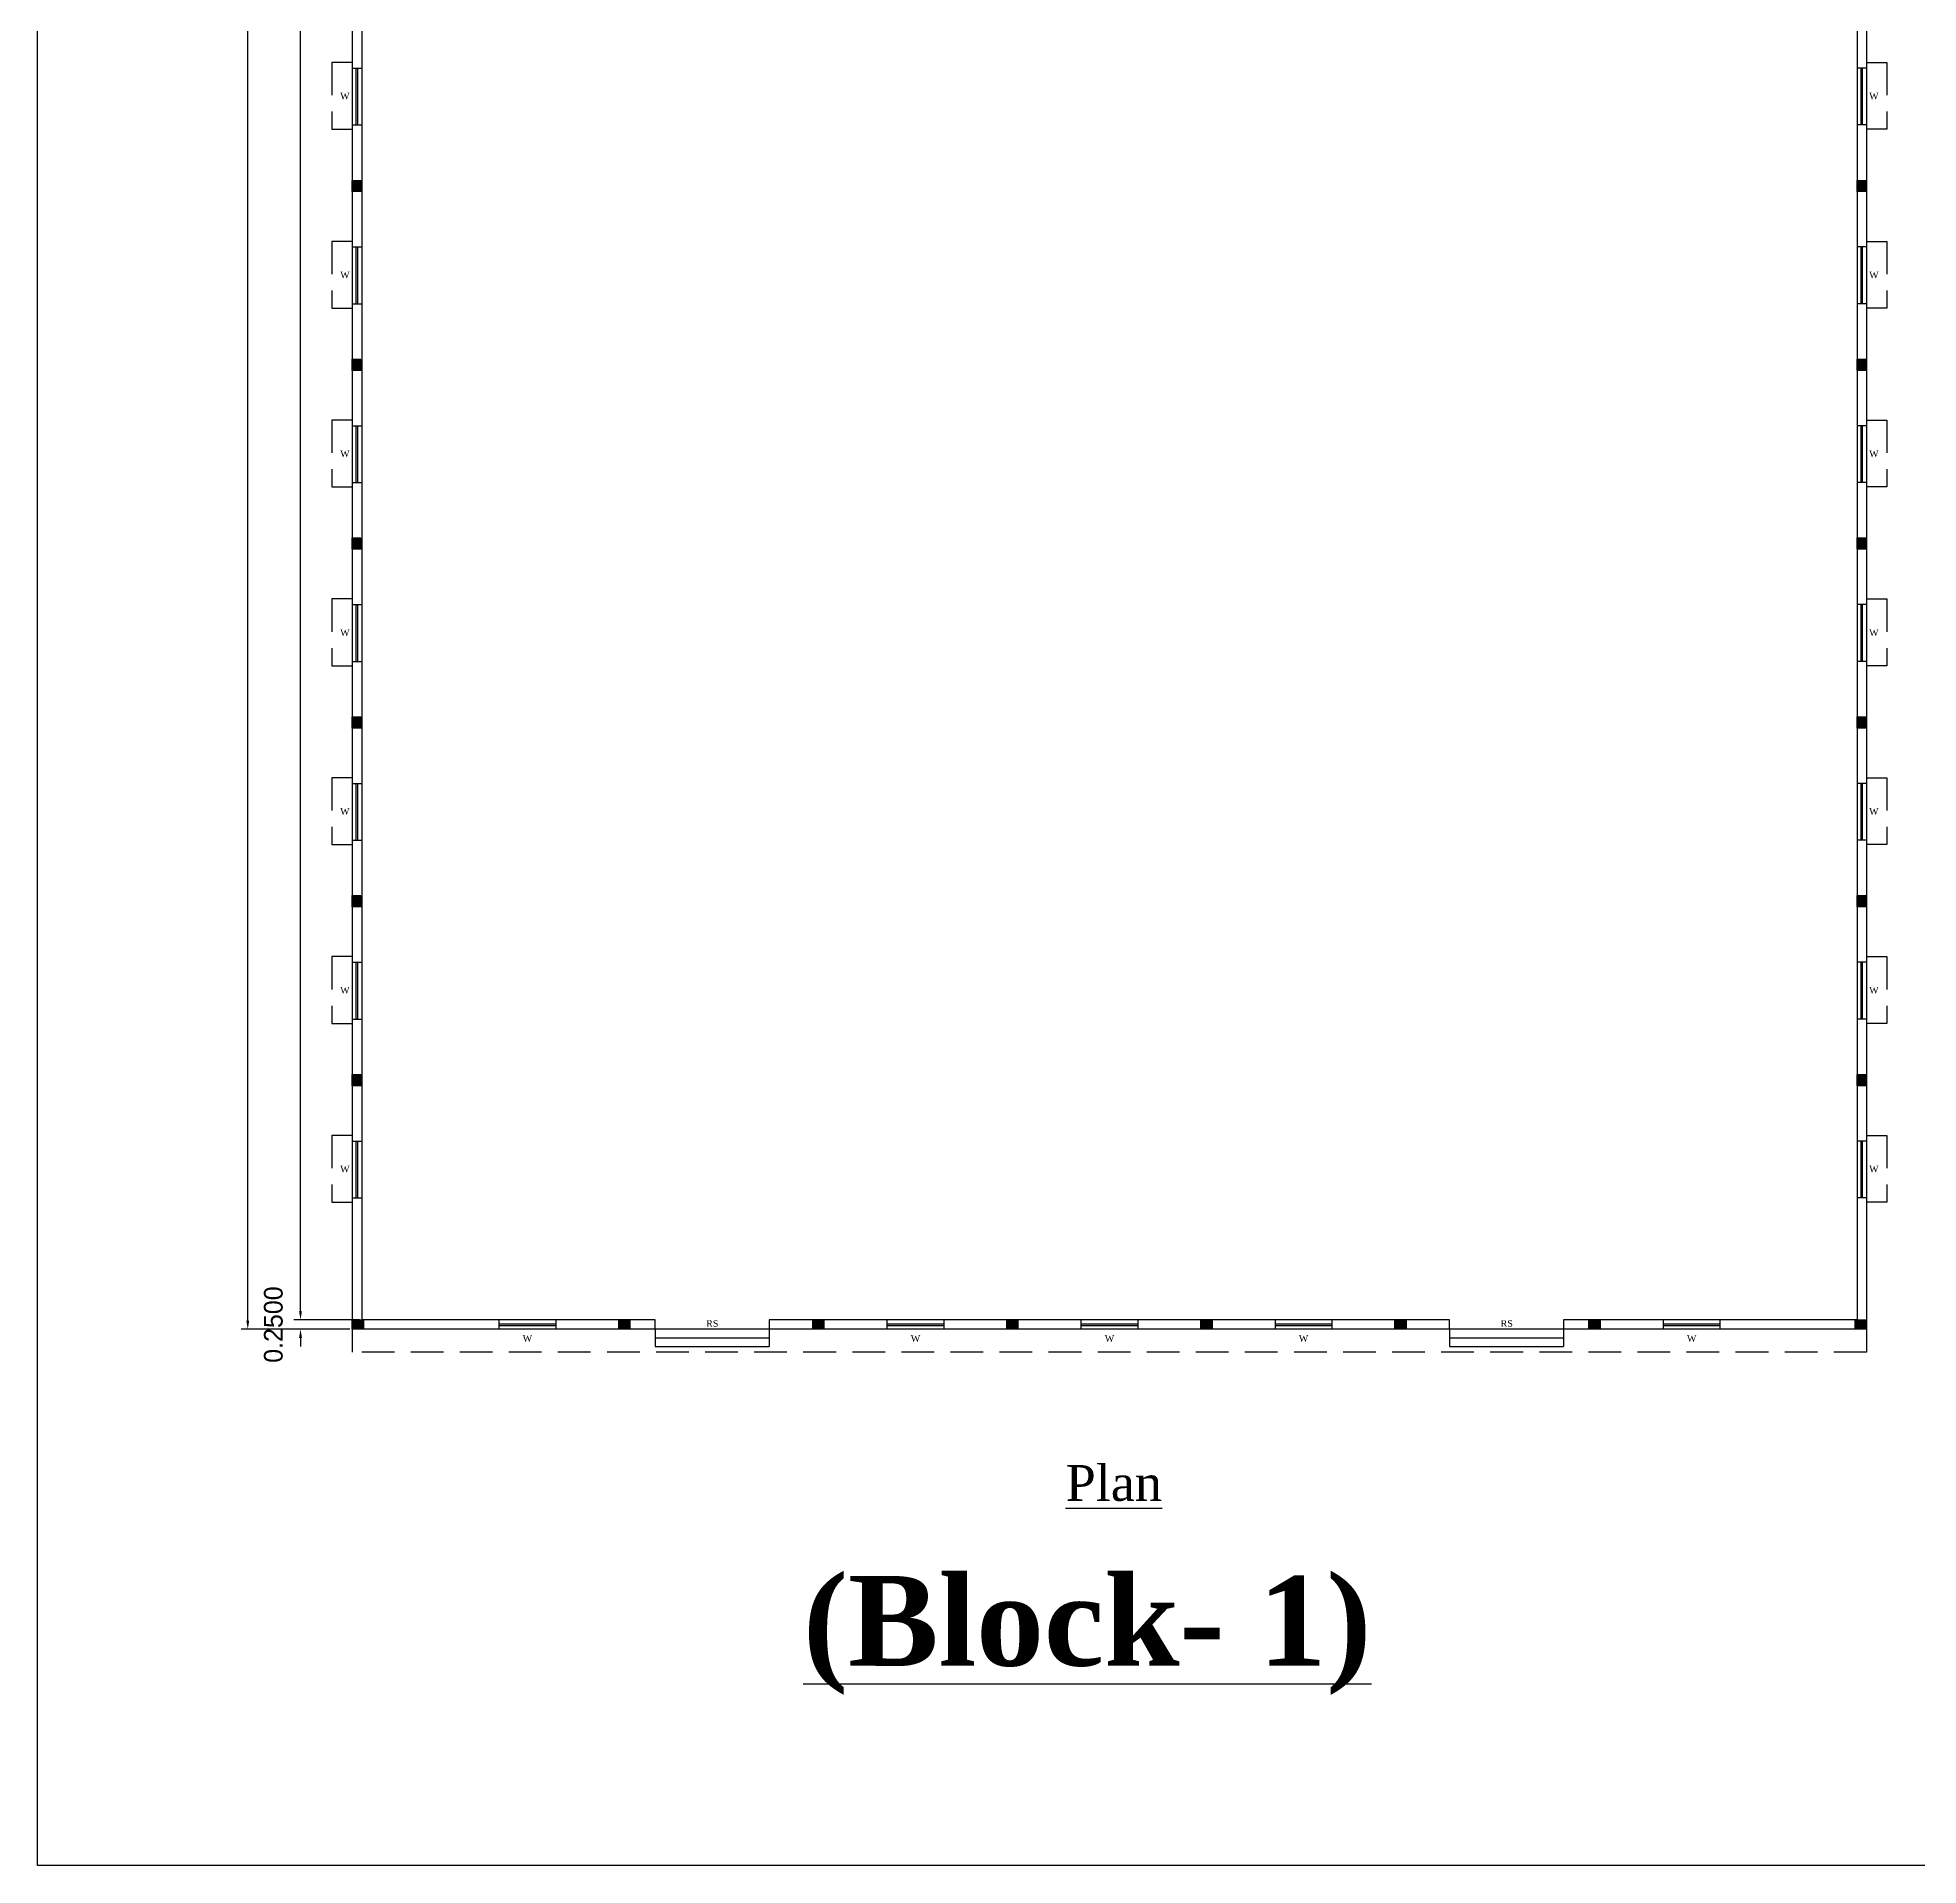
# Model space of a CAD drawing. Header units: metres. Extents: x 0 to 1012, y 0 to 496.
# Drawn here: x 620.1 to 670.4, y 152.8 to 201.7 of the extents above; entities that cross this region are included whole.
import ezdxf

# ---------------------------------------------------------------- set-up
doc = ezdxf.new("R2010")
doc.units = ezdxf.units.M
doc.header["$LTSCALE"] = 3.5
doc.header["$MEASUREMENT"] = 0
doc.linetypes.add('HIDDEN', pattern=[0.375, 0.25, -0.125])
doc.layers.get('0').update_dxf_attribs({"linetype": 'CONTINUOUS'})
doc.layers.get('DEFPOINTS').update_dxf_attribs({"linetype": 'CONTINUOUS'})
doc.styles.add('RomanS', font='romans.shx')
doc.dimstyles.get("Standard").update_dxf_attribs({"dimtxt": 0.18, "dimasz": 0.18, "dimexe": 0.18, "dimexo": 0.0625, "dimgap": 0.09, "dimtad": 0, "dimtih": 1, "dimtoh": 1, "dimdec": 4, "dimzin": 0, "dimdsep": 46, "dimtxsty": 'Standard', "dimcen": 0.09, "dimadec": 0, "dimazin": 0, "dimtfac": 1, "dimtdec": 4, "dimtofl": 0, "dimtmove": 0, "dimatfit": 3, "dimfxl": 0, "dimtolj": 1, "dimtzin": 0, "dimarcsym": 0})

# ---------------------------------------------------------------- blocks, each defined once
blk = doc.blocks.new('*D82')
at = {"color": 0, "lineweight": -2}
for p, q in [((628.468, 242.628), (625.554, 242.628)), ((625.734, 242.398), (625.734, 207.811)), ((625.734, 167.378), (625.734, 201.965)), ((628.468, 167.148), (625.554, 167.148))]:
    blk.add_line(p, q, dxfattribs=at)
at = {"color": 0}
for points in [[(625.696, 242.398), (625.772, 242.398), (625.734, 242.628)], [(625.696, 167.378), (625.772, 167.378), (625.734, 167.148)]]:
    blk.add_solid(points, dxfattribs=at)
at = {"layer": 'DEFPOINTS', "color": 0}
for p in [(628.53, 242.628), (625.734, 167.148), (628.53, 167.148)]:
    blk.add_point(p, dxfattribs=at)
at = {"color": 0, "insert": (625.734, 204.888), "char_height": 1, "attachment_point": 5, "rotation": 90}
blk.add_mtext('\\A1;75.4800', dxfattribs=at)
blk = doc.blocks.new('*D83')
at = {"color": 0, "lineweight": -2}
for p, q in [((628.768, 242.398), (626.965, 242.398)), ((627.145, 242.168), (627.145, 206.321)), ((627.145, 167.628), (627.145, 203.475)), ((628.718, 167.398), (626.965, 167.398))]:
    blk.add_line(p, q, dxfattribs=at)
at = {"color": 0}
for points in [[(627.106, 242.168), (627.183, 242.168), (627.145, 242.398)], [(627.106, 167.628), (627.183, 167.628), (627.145, 167.398)]]:
    blk.add_solid(points, dxfattribs=at)
at = {"layer": 'DEFPOINTS', "color": 0}
for p in [(627.145, 242.398), (628.83, 242.398), (628.78, 167.398)]:
    blk.add_point(p, dxfattribs=at)
at = {"color": 0, "insert": (627.145, 204.898), "char_height": 0.5, "attachment_point": 5, "rotation": 90}
blk.add_mtext('\\A1;75.0000', dxfattribs=at)
blk = doc.blocks.new('*D85')
at = {"color": 0, "lineweight": -2}
for p, q in [((627.145, 167.628), (627.145, 167.858)), ((628.718, 167.398), (626.965, 167.398)), ((628.468, 167.148), (626.965, 167.148)), ((627.145, 166.918), (627.145, 166.688))]:
    blk.add_line(p, q, dxfattribs=at)
at = {"color": 0}
for points in [[(627.106, 167.628), (627.183, 167.628), (627.145, 167.398)], [(627.106, 166.918), (627.183, 166.918), (627.145, 167.148)]]:
    blk.add_solid(points, dxfattribs=at)
at = {"layer": 'DEFPOINTS', "color": 0}
for p in [(627.145, 167.148), (628.53, 167.148), (628.78, 167.398)]:
    blk.add_point(p, dxfattribs=at)
at = {"color": 0, "insert": (626.42, 167.273), "char_height": 0.5, "attachment_point": 5, "rotation": 90}
blk.add_mtext('\\A1;0.2500', dxfattribs=at)

msp = doc.modelspace()

# ---------------------------------------------------------------- hatches: boundary and pattern name
h = msp.add_hatch(color=256)
h.dxf.hatch_style = 1
h.paths.add_polyline_path([(628.78031, 197.57416), (628.78031, 197.87416), (628.53031, 197.87416), (628.53031, 197.57416)])
h = msp.add_hatch(color=256)
h.dxf.hatch_style = 1
h.paths.add_polyline_path([(669.03031, 197.57416), (669.03031, 197.87416), (668.78031, 197.87416), (668.78031, 197.57416)])
h = msp.add_hatch(color=256)
h.dxf.hatch_style = 1
h.paths.add_polyline_path([(628.78031, 192.79166), (628.78031, 193.09166), (628.53031, 193.09166), (628.53031, 192.79166)])
h = msp.add_hatch(color=256)
h.dxf.hatch_style = 1
h.paths.add_polyline_path([(669.03031, 192.79166), (669.03031, 193.09166), (668.78031, 193.09166), (668.78031, 192.79166)])
h = msp.add_hatch(color=256)
h.dxf.hatch_style = 1
h.paths.add_polyline_path([(628.78031, 188.00916), (628.78031, 188.30916), (628.53031, 188.30916), (628.53031, 188.00916)])
h = msp.add_hatch(color=256)
h.dxf.hatch_style = 1
h.paths.add_polyline_path([(669.03031, 188.00916), (669.03031, 188.30916), (668.78031, 188.30916), (668.78031, 188.00916)])
h = msp.add_hatch(color=256)
h.dxf.hatch_style = 1
h.paths.add_polyline_path([(628.78031, 183.22666), (628.78031, 183.52666), (628.53031, 183.52666), (628.53031, 183.22666)])
h = msp.add_hatch(color=256)
h.dxf.hatch_style = 1
h.paths.add_polyline_path([(669.03031, 183.22666), (669.03031, 183.52666), (668.78031, 183.52666), (668.78031, 183.22666)])
h = msp.add_hatch(color=256)
h.dxf.hatch_style = 1
h.paths.add_polyline_path([(628.78031, 178.44416), (628.78031, 178.74416), (628.53031, 178.74416), (628.53031, 178.44416)])
h = msp.add_hatch(color=256)
h.dxf.hatch_style = 1
h.paths.add_polyline_path([(669.03031, 178.44416), (669.03031, 178.74416), (668.78031, 178.74416), (668.78031, 178.44416)])
h = msp.add_hatch(color=256)
h.dxf.hatch_style = 1
h.paths.add_polyline_path([(628.78031, 173.66166), (628.78031, 173.96166), (628.53031, 173.96166), (628.53031, 173.66166)])
h = msp.add_hatch(color=256)
h.dxf.hatch_style = 1
h.paths.add_polyline_path([(669.03031, 173.66166), (669.03031, 173.96166), (668.78031, 173.96166), (668.78031, 173.66166)])
h = msp.add_hatch(color=256)
h.dxf.hatch_style = 1
h.paths.add_polyline_path([(628.83031, 167.39791), (628.53031, 167.39791), (628.53031, 167.14791), (628.83031, 167.14791)])
h = msp.add_hatch(color=256)
h.dxf.hatch_style = 1
h.paths.add_polyline_path([(635.95531, 167.39791), (635.65531, 167.39791), (635.65531, 167.14791), (635.95531, 167.14791)])
h = msp.add_hatch(color=256)
h.dxf.hatch_style = 1
h.paths.add_polyline_path([(641.14531, 167.39791), (640.84531, 167.39791), (640.84531, 167.14791), (641.14531, 167.14791)])
h = msp.add_hatch(color=256)
h.dxf.hatch_style = 1
h.paths.add_polyline_path([(646.33531, 167.39791), (646.03531, 167.39791), (646.03531, 167.14791), (646.33531, 167.14791)])
h = msp.add_hatch(color=256)
h.dxf.hatch_style = 1
h.paths.add_polyline_path([(651.52531, 167.39791), (651.22531, 167.39791), (651.22531, 167.14791), (651.52531, 167.14791)])
h = msp.add_hatch(color=256)
h.dxf.hatch_style = 1
h.paths.add_polyline_path([(656.71531, 167.39791), (656.41531, 167.39791), (656.41531, 167.14791), (656.71531, 167.14791)])
h = msp.add_hatch(color=256)
h.dxf.hatch_style = 1
h.paths.add_polyline_path([(661.90531, 167.39791), (661.60531, 167.39791), (661.60531, 167.14791), (661.90531, 167.14791)])
h = msp.add_hatch(color=256)
h.dxf.hatch_style = 1
h.paths.add_polyline_path([(669.03031, 167.39791), (668.73031, 167.39791), (668.73031, 167.14791), (669.03031, 167.14791)])

# ---------------------------------------------------------------- linework, layer by layer
for p, q in [((628.53031, 242.64791), (628.53031, 167.14791)), ((669.03031, 242.64791), (669.03031, 167.14791)), ((668.78031, 242.39791), (668.78031, 167.39791)), ((628.78031, 236.89791), (628.78031, 167.39791)), ((628.53031, 200.87541), (628.78031, 200.87541)), ((628.6332, 199.35541), (628.6332, 200.87541)), ((628.67741, 199.35541), (628.67741, 200.87541)), ((669.03031, 200.87541), (668.78031, 200.87541)), ((668.8832, 199.35541), (668.8832, 200.87541)), ((668.92741, 199.35541), (668.92741, 200.87541)), ((628.53031, 199.35541), (628.78031, 199.35541)), ((669.03031, 199.35541), (668.78031, 199.35541)), ((628.53031, 197.57416), (628.53031, 197.87416)), ((628.53031, 197.87416), (628.76031, 197.87416)), ((628.78031, 197.87416), (628.78031, 197.57416)), ((668.78031, 197.57416), (668.78031, 197.87416)), ((668.78031, 197.87416), (669.01031, 197.87416)), ((669.03031, 197.87416), (669.03031, 197.57416)), ((628.78031, 197.57416), (628.53031, 197.57416)), ((669.03031, 197.57416), (668.78031, 197.57416)), ((628.53031, 196.09291), (628.78031, 196.09291)), ((628.6332, 194.57291), (628.6332, 196.09291)), ((628.67741, 194.57291), (628.67741, 196.09291)), ((669.03031, 196.09291), (668.78031, 196.09291)), ((668.8832, 194.57291), (668.8832, 196.09291)), ((668.92741, 194.57291), (668.92741, 196.09291)), ((628.53031, 194.57291), (628.78031, 194.57291)), ((669.03031, 194.57291), (668.78031, 194.57291)), ((628.53031, 192.79166), (628.53031, 193.09166)), ((628.53031, 193.09166), (628.76031, 193.09166)), ((628.78031, 192.79166), (628.53031, 192.79166)), ((628.78031, 193.09166), (628.78031, 192.79166)), ((668.78031, 192.79166), (668.78031, 193.09166)), ((668.78031, 193.09166), (669.01031, 193.09166)), ((669.03031, 192.79166), (668.78031, 192.79166)), ((669.03031, 193.09166), (669.03031, 192.79166)), ((628.53031, 191.31041), (628.78031, 191.31041)), ((628.6332, 189.79041), (628.6332, 191.31041)), ((628.67741, 189.79041), (628.67741, 191.31041)), ((669.03031, 191.31041), (668.78031, 191.31041)), ((668.8832, 189.79041), (668.8832, 191.31041)), ((668.92741, 189.79041), (668.92741, 191.31041)), ((628.53031, 189.79041), (628.78031, 189.79041)), ((669.03031, 189.79041), (668.78031, 189.79041)), ((628.53031, 188.00916), (628.53031, 188.30916)), ((628.53031, 188.30916), (628.76031, 188.30916)), ((628.78031, 188.30916), (628.78031, 188.00916)), ((668.78031, 188.00916), (668.78031, 188.30916)), ((668.78031, 188.30916), (669.01031, 188.30916)), ((669.03031, 188.30916), (669.03031, 188.00916)), ((628.78031, 188.00916), (628.53031, 188.00916)), ((669.03031, 188.00916), (668.78031, 188.00916)), ((628.53031, 186.52791), (628.78031, 186.52791)), ((628.6332, 185.00791), (628.6332, 186.52791)), ((628.67741, 185.00791), (628.67741, 186.52791)), ((669.03031, 186.52791), (668.78031, 186.52791)), ((668.8832, 185.00791), (668.8832, 186.52791)), ((668.92741, 185.00791), (668.92741, 186.52791)), ((628.53031, 185.00791), (628.78031, 185.00791)), ((669.03031, 185.00791), (668.78031, 185.00791)), ((628.53031, 183.22666), (628.53031, 183.52666)), ((628.53031, 183.52666), (628.76031, 183.52666)), ((628.78031, 183.22666), (628.53031, 183.22666)), ((628.78031, 183.52666), (628.78031, 183.22666)), ((668.78031, 183.22666), (668.78031, 183.52666)), ((668.78031, 183.52666), (669.01031, 183.52666)), ((669.03031, 183.22666), (668.78031, 183.22666)), ((669.03031, 183.52666), (669.03031, 183.22666)), ((628.53031, 181.74541), (628.78031, 181.74541)), ((628.6332, 180.22541), (628.6332, 181.74541)), ((628.67741, 180.22541), (628.67741, 181.74541)), ((669.03031, 181.74541), (668.78031, 181.74541)), ((668.8832, 180.22541), (668.8832, 181.74541)), ((668.92741, 180.22541), (668.92741, 181.74541)), ((628.53031, 180.22541), (628.78031, 180.22541)), ((669.03031, 180.22541), (668.78031, 180.22541)), ((628.53031, 178.44416), (628.53031, 178.74416)), ((628.53031, 178.74416), (628.76031, 178.74416)), ((628.78031, 178.74416), (628.78031, 178.44416)), ((668.78031, 178.44416), (668.78031, 178.74416)), ((668.78031, 178.74416), (669.01031, 178.74416)), ((669.03031, 178.74416), (669.03031, 178.44416)), ((628.78031, 178.44416), (628.53031, 178.44416)), ((669.03031, 178.44416), (668.78031, 178.44416)), ((628.53031, 176.96291), (628.78031, 176.96291)), ((628.6332, 175.44291), (628.6332, 176.96291)), ((628.67741, 175.44291), (628.67741, 176.96291)), ((669.03031, 176.96291), (668.78031, 176.96291)), ((668.8832, 175.44291), (668.8832, 176.96291)), ((668.92741, 175.44291), (668.92741, 176.96291)), ((628.53031, 175.44291), (628.78031, 175.44291)), ((669.03031, 175.44291), (668.78031, 175.44291)), ((628.53031, 173.66166), (628.53031, 173.96166)), ((628.53031, 173.96166), (628.76031, 173.96166)), ((628.78031, 173.66166), (628.53031, 173.66166)), ((628.78031, 173.96166), (628.78031, 173.66166)), ((668.78031, 173.66166), (668.78031, 173.96166)), ((668.78031, 173.96166), (669.01031, 173.96166)), ((669.03031, 173.66166), (668.78031, 173.66166)), ((669.03031, 173.96166), (669.03031, 173.66166)), ((628.53031, 172.18041), (628.78031, 172.18041)), ((628.6332, 170.66041), (628.6332, 172.18041)), ((628.67741, 170.66041), (628.67741, 172.18041)), ((669.03031, 172.18041), (668.78031, 172.18041)), ((668.8832, 170.66041), (668.8832, 172.18041)), ((668.92741, 170.66041), (668.92741, 172.18041)), ((628.53031, 170.66041), (628.78031, 170.66041)), ((669.03031, 170.66041), (668.78031, 170.66041)), ((628.53031, 167.39791), (628.83031, 167.39791)), ((628.53031, 167.14791), (628.53031, 167.37791)), ((669.03031, 167.14791), (628.53031, 167.14791)), ((628.83031, 167.14791), (628.53031, 167.14791)), ((636.63031, 167.39791), (628.78031, 167.39791)), ((628.83031, 167.39791), (628.83031, 167.14791)), ((632.45031, 167.39791), (632.45031, 167.14791)), ((632.45031, 167.29501), (633.97031, 167.29501)), ((632.45031, 167.2508), (633.97031, 167.2508)), ((633.97031, 167.39791), (633.97031, 167.14791)), ((635.65531, 167.39791), (635.95531, 167.39791)), ((635.65531, 167.14791), (635.65531, 167.37791)), ((635.95531, 167.14791), (635.65531, 167.14791)), ((635.95531, 167.39791), (635.95531, 167.14791)), ((636.63031, 167.14791), (636.63031, 167.39791)), ((636.63031, 167.14791), (636.63031, 166.91791)), ((657.88031, 167.39791), (639.68031, 167.39791)), ((639.68031, 167.39791), (639.68031, 167.14791)), ((639.68031, 167.14791), (639.68031, 166.91791)), ((640.84531, 167.39791), (641.14531, 167.39791)), ((640.84531, 167.14791), (640.84531, 167.37791)), ((641.14531, 167.14791), (640.84531, 167.14791)), ((641.14531, 167.39791), (641.14531, 167.14791)), ((642.83031, 167.39791), (642.83031, 167.14791)), ((642.83031, 167.29501), (644.35031, 167.29501)), ((642.83031, 167.2508), (644.35031, 167.2508)), ((644.35031, 167.39791), (644.35031, 167.14791)), ((646.03531, 167.39791), (646.33531, 167.39791)), ((646.03531, 167.14791), (646.03531, 167.37791)), ((646.33531, 167.14791), (646.03531, 167.14791)), ((646.33531, 167.39791), (646.33531, 167.14791)), ((648.02031, 167.39791), (648.02031, 167.14791)), ((648.02031, 167.29501), (649.54031, 167.29501)), ((648.02031, 167.2508), (649.54031, 167.2508)), ((649.54031, 167.39791), (649.54031, 167.14791)), ((651.22531, 167.39791), (651.52531, 167.39791)), ((651.22531, 167.14791), (651.22531, 167.37791)), ((651.52531, 167.14791), (651.22531, 167.14791)), ((651.52531, 167.39791), (651.52531, 167.14791)), ((653.21031, 167.39791), (653.21031, 167.14791)), ((653.21031, 167.29501), (654.73031, 167.29501)), ((653.21031, 167.2508), (654.73031, 167.2508)), ((654.73031, 167.39791), (654.73031, 167.14791)), ((656.41531, 167.39791), (656.71531, 167.39791)), ((656.41531, 167.14791), (656.41531, 167.37791)), ((656.71531, 167.14791), (656.41531, 167.14791)), ((656.71531, 167.39791), (656.71531, 167.14791)), ((657.88031, 167.14791), (657.88031, 167.39791)), ((657.88031, 167.14791), (657.88031, 166.91791)), ((668.78031, 167.39791), (660.93031, 167.39791)), ((660.93031, 167.39791), (660.93031, 167.14791)), ((660.93031, 167.14791), (660.93031, 166.91791)), ((661.60531, 167.39791), (661.90531, 167.39791)), ((661.60531, 167.14791), (661.60531, 167.37791)), ((661.90531, 167.14791), (661.60531, 167.14791)), ((661.90531, 167.39791), (661.90531, 167.14791)), ((663.59031, 167.39791), (663.59031, 167.14791)), ((663.59031, 167.29501), (665.11031, 167.29501)), ((663.59031, 167.2508), (665.11031, 167.2508)), ((665.11031, 167.39791), (665.11031, 167.14791)), ((668.73031, 167.39791), (669.03031, 167.39791)), ((668.73031, 167.14791), (668.73031, 167.37791)), ((669.03031, 167.14791), (668.73031, 167.14791)), ((669.03031, 167.39791), (669.03031, 167.14791)), ((636.63031, 166.91791), (639.68031, 166.91791)), ((636.63031, 166.91791), (636.63031, 166.68791)), ((636.63031, 166.68791), (639.68031, 166.68791)), ((639.68031, 166.91791), (639.68031, 166.68791)), ((657.88031, 166.91791), (660.93031, 166.91791)), ((657.88031, 166.91791), (657.88031, 166.68791)), ((657.88031, 166.68791), (660.93031, 166.68791)), ((660.93031, 166.91791), (660.93031, 166.68791))]:
    msp.add_line(p, q)
at = {"linetype": 'HIDDEN'}
for p, q in [((628.53031, 201.02541), (627.98536, 201.02541)), ((627.98536, 201.02541), (627.98536, 199.24169)), ((669.03031, 201.02541), (669.57525, 201.02541)), ((669.57525, 201.02541), (669.57525, 199.24169)), ((627.98536, 199.24169), (628.53031, 199.24169)), ((669.57525, 199.24169), (669.03031, 199.24169)), ((628.53031, 196.24291), (627.98536, 196.24291)), ((627.98536, 196.24291), (627.98536, 194.45919)), ((669.03031, 196.24291), (669.57525, 196.24291)), ((669.57525, 196.24291), (669.57525, 194.45919)), ((627.98536, 194.45919), (628.53031, 194.45919)), ((669.57525, 194.45919), (669.03031, 194.45919)), ((628.53031, 191.46041), (627.98536, 191.46041)), ((627.98536, 191.46041), (627.98536, 189.67669)), ((669.03031, 191.46041), (669.57525, 191.46041)), ((669.57525, 191.46041), (669.57525, 189.67669)), ((627.98536, 189.67669), (628.53031, 189.67669)), ((669.57525, 189.67669), (669.03031, 189.67669)), ((628.53031, 186.67791), (627.98536, 186.67791)), ((627.98536, 186.67791), (627.98536, 184.89419)), ((669.03031, 186.67791), (669.57525, 186.67791)), ((669.57525, 186.67791), (669.57525, 184.89419)), ((627.98536, 184.89419), (628.53031, 184.89419)), ((669.57525, 184.89419), (669.03031, 184.89419)), ((628.53031, 181.89541), (627.98536, 181.89541)), ((627.98536, 181.89541), (627.98536, 180.11169)), ((669.03031, 181.89541), (669.57525, 181.89541)), ((669.57525, 181.89541), (669.57525, 180.11169)), ((627.98536, 180.11169), (628.53031, 180.11169)), ((669.57525, 180.11169), (669.03031, 180.11169)), ((628.53031, 177.11291), (627.98536, 177.11291)), ((627.98536, 177.11291), (627.98536, 175.32919)), ((669.03031, 177.11291), (669.57525, 177.11291)), ((669.57525, 177.11291), (669.57525, 175.32919)), ((627.98536, 175.32919), (628.53031, 175.32919)), ((669.57525, 175.32919), (669.03031, 175.32919)), ((628.53031, 172.33041), (627.98536, 172.33041)), ((627.98536, 172.33041), (627.98536, 170.54669)), ((669.03031, 172.33041), (669.57525, 172.33041)), ((669.57525, 172.33041), (669.57525, 170.54669)), ((627.98536, 170.54669), (628.53031, 170.54669)), ((669.57525, 170.54669), (669.03031, 170.54669)), ((628.53031, 167.14791), (628.53031, 166.53791)), ((669.03031, 167.14791), (669.03031, 166.53791)), ((669.03031, 166.53791), (628.53031, 166.53791))]:
    msp.add_line(p, q, dxfattribs=at)
msp.add_lwpolyline([(946.76772, 152.80989), (620.11287, 152.80989), (620.11287, 358.90797), (946.76772, 358.90797)], close=True)

# ---------------------------------------------------------------- texts
at = {"style": 'RomanS'}
for s, insert, char_height, width, attachment_point in [('{\\fTimes New Roman Baltic|b0|i0|c0|p18;W}', (628.45904, 200.21727), 0.1777477, 0.2428091, 3), ('{\\fTimes New Roman Baltic|b0|i0|c0|p18;W}', (669.10157, 200.21727), 0.1777477, 0.2428091, 1), ('{\\fTimes New Roman Baltic|b0|i0|c0|p18;W}', (628.45904, 195.43477), 0.1777477, 0.2428091, 3), ('{\\fTimes New Roman Baltic|b0|i0|c0|p18;W}', (669.10157, 195.43477), 0.1777477, 0.2428091, 1), ('{\\fTimes New Roman Baltic|b0|i0|c0|p18;W}', (628.45904, 190.65227), 0.1777477, 0.2428091, 3), ('{\\fTimes New Roman Baltic|b0|i0|c0|p18;W}', (669.10157, 190.65227), 0.1777477, 0.2428091, 1), ('{\\fTimes New Roman Baltic|b0|i0|c0|p18;W}', (628.45904, 185.86977), 0.1777477, 0.2428091, 3), ('{\\fTimes New Roman Baltic|b0|i0|c0|p18;W}', (669.10157, 185.86977), 0.1777477, 0.2428091, 1), ('{\\fTimes New Roman Baltic|b0|i0|c0|p18;W}', (628.45904, 181.08727), 0.1777477, 0.2428091, 3), ('{\\fTimes New Roman Baltic|b0|i0|c0|p18;W}', (669.10157, 181.08727), 0.1777477, 0.2428091, 1), ('{\\fTimes New Roman Baltic|b0|i0|c0|p18;W}', (628.45904, 176.30477), 0.1777477, 0.2428091, 3), ('{\\fTimes New Roman Baltic|b0|i0|c0|p18;W}', (669.10157, 176.30477), 0.1777477, 0.2428091, 1), ('{\\fTimes New Roman Baltic|b0|i0|c0|p18;W}', (628.45904, 171.52227), 0.1777477, 0.2428091, 3), ('{\\fTimes New Roman Baltic|b0|i0|c0|p18;W}', (669.10157, 171.52227), 0.1777477, 0.2428091, 1), ('{\\fTimes New Roman Baltic|b0|i0|c0|p18;RS}', (637.99368, 167.21013), 0.1777477, 0.5581336, 7), ('{\\fTimes New Roman Baltic|b0|i0|c0|p18;RS}', (637.99368, 167.21013), 0.1777477, 0.5581336, 7), ('{\\fTimes New Roman Baltic|b0|i0|c0|p18;RS}', (659.24368, 167.21013), 0.1777477, 0.5581336, 7), ('{\\fTimes New Roman Baltic|b0|i0|c0|p18;RS}', (659.24368, 167.21013), 0.1777477, 0.5581336, 7), ('{\\fTimes New Roman Baltic|b0|i0|c0|p18;W}', (633.08677, 166.80982), 0.1777477, 0.2428091, 7), ('{\\fTimes New Roman Baltic|b0|i0|c0|p18;W}', (643.46677, 166.80982), 0.1777477, 0.2428091, 7), ('{\\fTimes New Roman Baltic|b0|i0|c0|p18;W}', (648.65677, 166.80982), 0.1777477, 0.2428091, 7), ('{\\fTimes New Roman Baltic|b0|i0|c0|p18;W}', (653.84677, 166.80982), 0.1777477, 0.2428091, 7), ('{\\fTimes New Roman Baltic|b0|i0|c0|p18;W}', (664.22677, 166.80982), 0.1777477, 0.2428091, 7), ('{\\fTimes New Roman|b1|i0|c0|p18;\\L(Block- 1)}', (640.58548, 160.5492), 2.4, 124.3651928, 1)]:
    msp.add_mtext(s, dxfattribs=dict(at, insert=insert, char_height=char_height, width=width, attachment_point=attachment_point))
at = {"insert": (646.65739, 164.21663), "char_height": 0.42, "width": 19.1674852, "attachment_point": 1}
msp.add_mtext('{\\fTimes New Roman|b0|i0|c0|p18;\\L\\P\\H2x;\\l   \\H1.1429x;\\LPlan}', dxfattribs=at)

# ---------------------------------------------------------------- dimensions: what is measured, and where the dimension line sits
for base, p1, p2, override, picture, middle in [((625.73384, 167.14791), (628.53031, 242.62791), (628.53031, 167.14791), {"dimtxt": 1, "dimasz": 0.23, "dimtmove": 2}, '*D82', (625.73384, 204.88791)), ((627.14463, 242.39791), (628.78031, 167.39791), (628.83031, 242.39791), {"dimtxt": 0.5, "dimasz": 0.23, "dimtmove": 2}, '*D83', (627.14463, 204.89791)), ((627.14463, 167.14791), (628.78031, 167.39791), (628.53031, 167.14791), {"dimtxt": 0.5, "dimasz": 0.23, "dimtmove": 2}, '*D85', (626.41963, 167.27291))]:
    dim = msp.add_linear_dim(base=base, p1=p1, p2=p2, angle=90, dimstyle='Standard', override=override)
    dim.commit()
    dim.dimension.update_dxf_attribs({"geometry": picture, "text_midpoint": middle, "text_rotation": 90})

doc.saveas('drawing.dxf')
